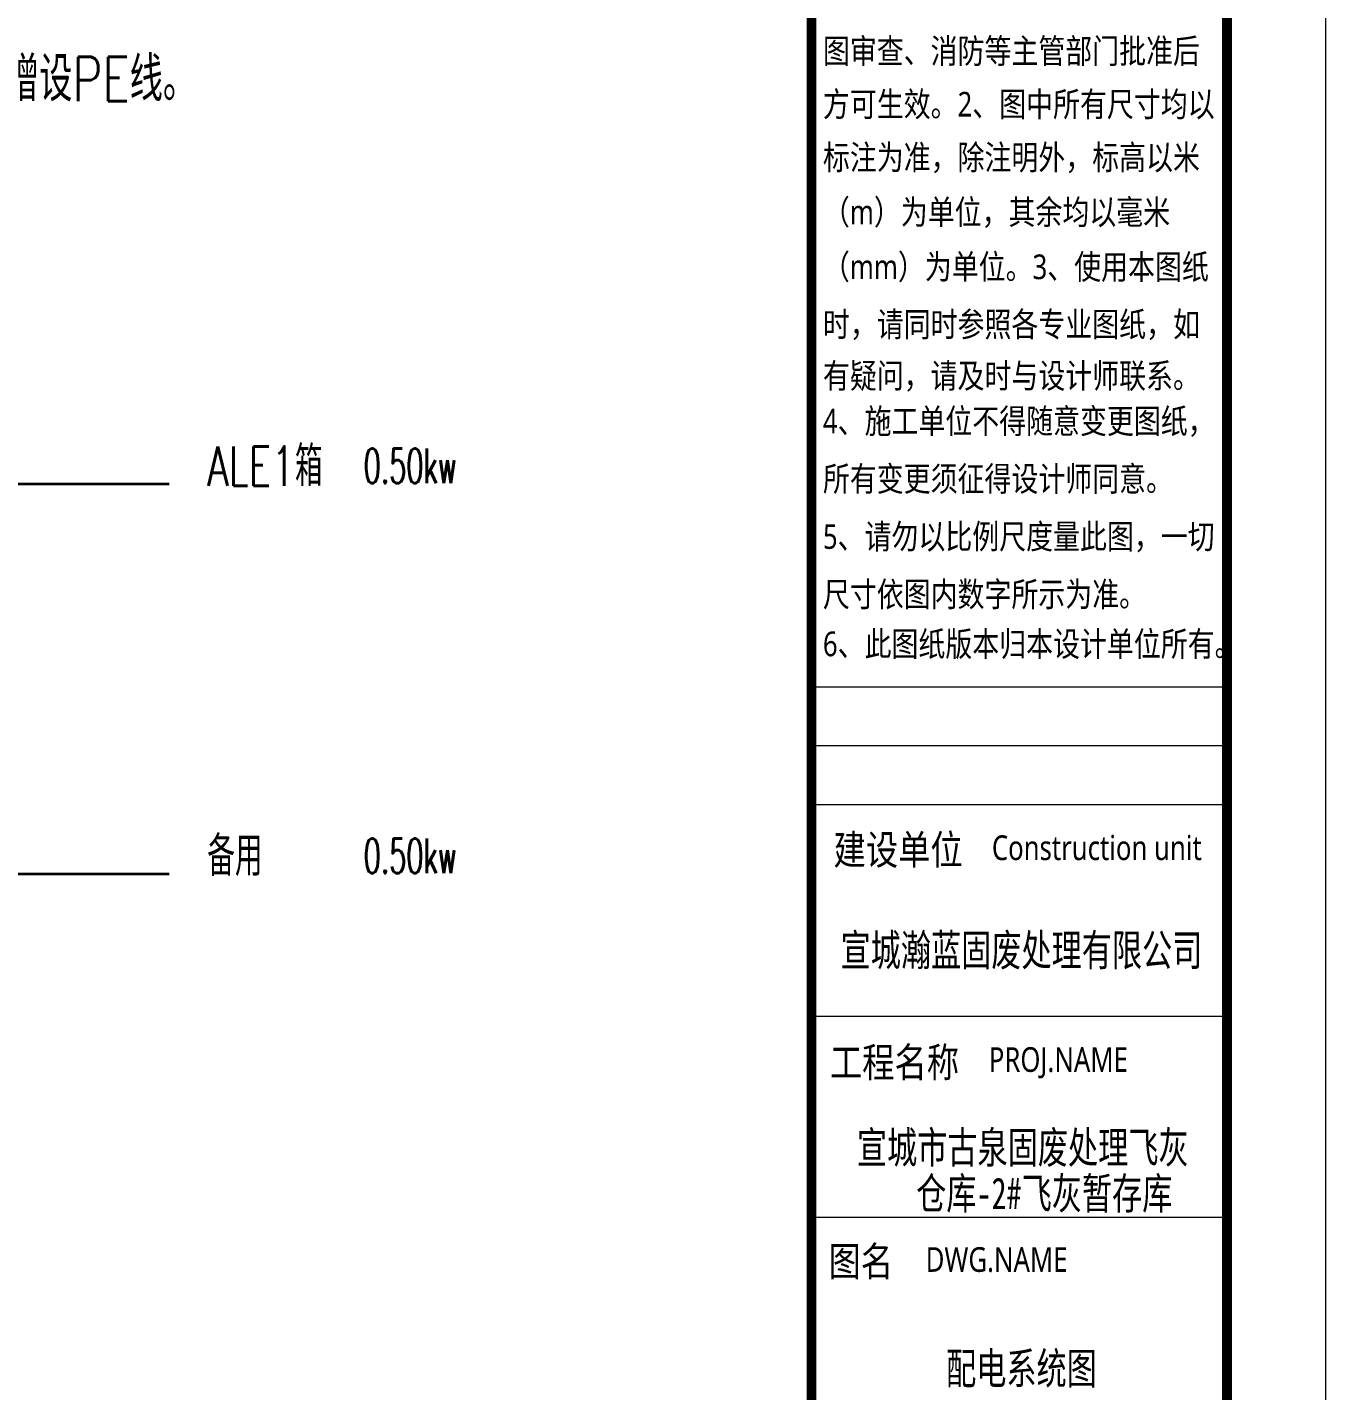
# Model space of a CAD drawing. Header units: inches. Extents: x -3272461 to -2504170, y 403793 to 1071042.
# Drawn here: x -2715199 to -2702044, y 871180 to 884993 of the extents above; entities that cross this region are included whole.
import ezdxf
from ezdxf.enums import TextEntityAlignment as Align

# ---------------------------------------------------------------- set-up
doc = ezdxf.new("R2010")
doc.units = ezdxf.units.IN
doc.header["$LTSCALE"] = 1000
doc.header["$MEASUREMENT"] = 0
doc.layers.get('0').update_dxf_attribs({"lineweight": 18})
for name, color, linetype, lineweight in [('0-TK', 4, 'Continuous', 18), ('DIM-照明', 7, 'Continuous', 18), ('PUB_TITLE', 153, 'Continuous', 18), ('TEL_TEXT', 7, 'Continuous', 18), ('WIRE-系统', 4, 'Continuous', 18), ('图签文字', 4, 'Continuous', 18)]:
    doc.layers.add(name, color=color, linetype=linetype, lineweight=lineweight)
doc.styles.add('-黑体', font='', dxfattribs={"width": 0.7})
doc.styles.add('_HZTXT', font='simplex.shx', dxfattribs={"width": 0.8, "bigfont": 'hztxt.shx'})
doc.styles.add('_TEL_DIM', font='simplex.shx', dxfattribs={"width": 0.8, "bigfont": 'hztxt.shx'})
doc.styles.add('建筑图签-黑', font='', dxfattribs={"width": 0.7})
doc.styles.get('-黑体').set_extended_font_data('微软雅黑')
doc.styles.get('建筑图签-黑').set_extended_font_data('黑体')

msp = doc.modelspace()

# ---------------------------------------------------------------- linework, layer by layer
at = {"layer": '0-TK'}
for p, q in [((-2707253.8, 878311.2), (-2703044.3, 878311.2)), ((-2707253.8, 877715.2), (-2703044.3, 877715.2)), ((-2707253.8, 877119.1), (-2703044.3, 877119.1)), ((-2707253.8, 874973.3), (-2703044.3, 874973.3)), ((-2707253.8, 872937.8), (-2703044.3, 872937.8))]:
    msp.add_line(p, q, dxfattribs=at)
msp.add_lwpolyline([(-2707253.8, 858130.6, 96, 96, 0), (-2707253.8, 898130.6, 96, 96, 0)], format="xyseb", dxfattribs=at)
at = {"layer": 'PUB_TITLE'}
msp.add_lwpolyline([(-2702044.3, 857130.6), (-2702044.3, 899130.6), (-2761444.3, 899130.6), (-2761444.3, 857130.6)], close=True, dxfattribs=at)
msp.add_lwpolyline([(-2703044.3, 858130.6, 100, 100, 0), (-2703044.3, 898130.6, 100, 100, 0), (-2758944.3, 898130.6, 100, 100, 0), (-2758944.3, 858130.6, 100, 100, 0)], format="xyseb", close=True, dxfattribs=at)
at = {"layer": 'WIRE-系统'}
for points in [[(-2720617.8, 880365.8, 28, 28, 0), (-2713759.9, 880365.8, 28, 28, 0)], [(-2720617.8, 876414.9, 28, 28, 0), (-2713759.9, 876414.9, 28, 28, 0)]]:
    msp.add_lwpolyline(points, format="xyseb", dxfattribs=at)

# ---------------------------------------------------------------- texts
at = {"style": '-黑体', "width": 0.8}
for s, height, p in [('图审查、消防等主管部门批准后', 250, (-2707138.3, 884752)), ('方可生效。2、图中所有尺寸均以', 250, (-2707138.3, 884213.3)), ('标注为准，除注明外，标高以米', 250, (-2707138.3, 883674.7)), ('（m）为单位，其余均以毫米', 250, (-2707138.3, 883120.2)), ('（mm）为单位。3、使用本图纸', 250, (-2707138.3, 882565.7)), ('时，请同时参照各专业图纸，如', 250, (-2707138.3, 881983.4)), ('有疑问，请及时与设计师联系。', 250, (-2707138.3, 881461.7)), ('4、施工单位不得随意变更图纸，', 250, (-2707138.3, 881002.9)), ('所有变更须征得设计师同意。', 250, (-2707138.3, 880418.2)), ('5、请勿以比例尺度量此图，一切', 250, (-2707138.3, 879833.4)), ('尺寸依图内数字所示为准。', 250, (-2707138.3, 879248.6)), ('6、此图纸版本归本设计单位所有。', 250, (-2707138.3, 878745.6)), ('建设单位', 300, (-2707030.9, 876660.1)), ('工程名称', 300, (-2707068, 874506.9)), ('PROJ.NAME', 250, (-2705457.7, 874534.9)), ('图名', 300, (-2707082.2, 872489.4)), ('DWG.NAME', 250, (-2706097.2, 872509.1))]:
    msp.add_text(s, height=height, dxfattribs=at).set_placement(p, align=Align.MIDDLE_LEFT)
at = {"insert": (-2705426.9, 876679), "char_height": 250, "width": 3277.002, "attachment_point": 4, "style": '-黑体'}
msp.add_mtext('{\\W0.8;Construction unit  }', dxfattribs=at)
at = {"layer": 'DIM-照明', "style": '_HZTXT', "width": 0.75}
msp.add_text('注：PC为PVC管；SC为焊接镀锌钢管；RC为水煤气镀锌钢管；Ⅰ类灯具金属外壳均增设PE线。', height=450, dxfattribs=at).set_placement((-2728554.6, 884243))
at = {"layer": 'TEL_TEXT', "style": '_TEL_DIM'}
for s, height, width, p in [('ALE1箱', 400, 0.7, (-2713375.4, 880346.4)), ('0.50kw', 350, 0.576471, (-2711790.9, 880373.8)), ('备用', 400, 0.7, (-2713375.4, 876395.5)), ('0.50kw', 350, 0.576471, (-2711790.9, 876422.9))]:
    msp.add_text(s, height=height, dxfattribs=dict(at, width=width)).set_placement(p)
at = {"layer": '图签文字', "color": 1, "style": '建筑图签-黑', "width": 0.7}
for s, p in [('宣城瀚蓝固废处理有限公司', (-2705126.6, 875483.7)), ('宣城市古泉固废处理飞灰', (-2705113.9, 873484.2))]:
    msp.add_text(s, height=320, dxfattribs=at).set_placement(p, align=Align.CENTER)
at = {"layer": '图签文字', "color": 4, "style": '建筑图签-黑', "width": 0.7}
msp.add_text('配电系统图', height=320, dxfattribs=at).set_placement((-2705126.6, 871246), align=Align.CENTER)
at = {"layer": '图签文字', "color": 1, "insert": (-2704895.5, 872982.2), "char_height": 320, "width": 4088.629, "attachment_point": 8, "style": '建筑图签-黑'}
msp.add_mtext('仓库-2#飞灰暂存库   ', dxfattribs=at)

doc.saveas('drawing.dxf')
